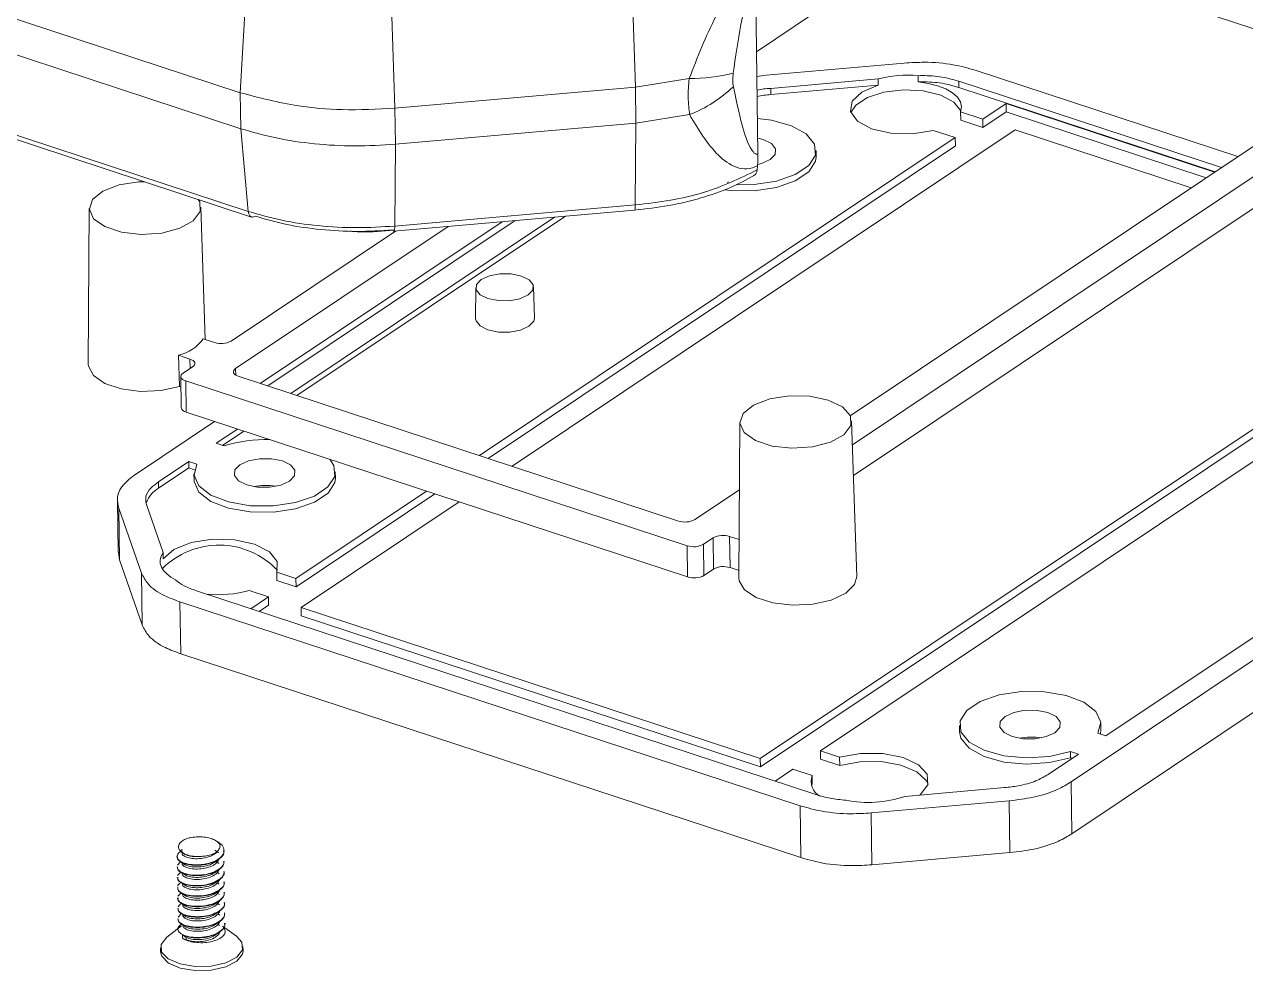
# Model space of a CAD drawing. Header units: inches. Extents: x 1127 to 4647, y 569 to 968.
# Drawn here: x 1225 to 1276.9, y 614.3 to 654.5 of the extents above; entities that cross this region are included whole.
import ezdxf

# ---------------------------------------------------------------- set-up
doc = ezdxf.new("R2010")
doc.units = ezdxf.units.IN

msp = doc.modelspace()

# ---------------------------------------------------------------- linework, layer by layer
at = {"color": 7, "linetype": 'Continuous', "lineweight": 15}
for p, q in [((1234.181, 651.616), (1158.658, 676.45)), ((1234.201, 650.087), (1158.679, 674.921)), ((1234.517, 646.575), (1158.994, 671.409)), ((1159.112, 671.181), (1234.66, 646.338)), ((1256.152, 648.997), (1256.051, 656.555)), ((1282.185, 652.691), (1270.484, 656.539)), ((1250.828, 655.759), (1250.951, 651.857)), ((1234.398, 655.483), (1234.181, 651.616)), ((1240.741, 650.958), (1240.618, 654.86)), ((1258.51, 654.973), (1256.093, 653.357)), ((1260.072, 637.902), (1283.213, 653.378)), ((1256.505, 652.357), (1262.363, 652.873)), ((1250.951, 651.857), (1253.231, 652.213)), ((1256.107, 652.299), (1256.505, 652.357)), ((1261.255, 652.201), (1256.699, 651.8)), ((1260.16, 636.665), (1283.405, 652.21)), ((1261.255, 652.201), (1261.258, 651.936)), ((1262.95, 652.339), (1262.953, 652.074)), ((1275.823, 648.436), (1264.674, 652.102)), ((1264.674, 652.102), (1264.678, 651.838)), ((1265.374, 652.57), (1276.523, 648.904)), ((1234.201, 650.087), (1234.181, 651.616)), ((1250.951, 651.857), (1240.741, 650.958)), ((1250.971, 650.328), (1250.951, 651.857)), ((1256.703, 651.535), (1256.699, 651.8)), ((1261.258, 651.936), (1256.703, 651.535)), ((1275.559, 648.26), (1264.678, 651.838)), ((1266.687, 651.151), (1265.696, 650.488)), ((1275.533, 648.242), (1266.687, 651.151)), ((1266.692, 650.798), (1266.687, 651.151)), ((1240.762, 649.429), (1240.741, 650.958)), ((1253.251, 650.684), (1250.971, 650.328)), ((1260.204, 635.36), (1283.422, 650.888)), ((1264.756, 650.797), (1265.696, 650.488)), ((1264.756, 650.797), (1264.761, 650.445)), ((1266.692, 650.798), (1265.701, 650.135)), ((1275.181, 648.007), (1266.692, 650.798)), ((1234.517, 646.575), (1234.201, 650.087)), ((1250.971, 650.328), (1240.762, 649.429)), ((1267.077, 650.034), (1245.72, 635.751)), ((1250.947, 646.851), (1250.971, 650.328)), ((1263.59, 650.017), (1264.53, 649.708)), ((1265.701, 650.135), (1264.761, 650.445)), ((1265.696, 650.488), (1265.701, 650.135)), ((1274.542, 647.579), (1267.077, 650.034)), ((1264.53, 649.708), (1244.339, 636.205)), ((1256.377, 649.628), (1256.142, 649.688)), ((1264.535, 649.356), (1264.53, 649.708)), ((1240.737, 645.952), (1240.762, 649.429)), ((1264.535, 649.356), (1244.695, 636.087)), ((1258.622, 648.896), (1258.618, 649.161)), ((1256.118, 648.336), (1256.134, 648.509)), ((1254.907, 647.83), (1254.855, 647.801)), ((1227.771, 646.698), (1227.729, 640.088)), ((1232.695, 641.139), (1232.509, 646.762)), ((1247.978, 646.373), (1236.586, 638.754)), ((1240.7, 645.733), (1250.91, 646.631)), ((1250.947, 646.851), (1240.737, 645.952)), ((1243.002, 645.935), (1233.98, 639.902)), ((1245.298, 646.137), (1235.026, 639.267)), ((1235.343, 639.163), (1245.844, 646.185)), ((1247.519, 646.333), (1236.318, 638.842)), ((1240.769, 645.739), (1233.788, 641.07)), ((1240.666, 645.782), (1240.519, 645.769)), ((1244.177, 643.343), (1244.169, 642.021)), ((1246.668, 642.054), (1246.624, 643.376)), ((1256.253, 623.346), (1286.573, 643.623)), ((1286.578, 643.27), (1256.258, 622.993)), ((1258.801, 623.671), (1286.788, 642.389)), ((1233.091, 641.009), (1232.607, 641.168)), ((1231.558, 640.466), (1232.041, 640.307)), ((1231.558, 640.466), (1231.598, 639.136)), ((1232.156, 639.978), (1231.748, 639.705)), ((1231.598, 639.136), (1231.66, 639.116)), ((1231.654, 639.565), (1231.671, 638.243)), ((1231.862, 639.377), (1253.145, 632.378)), ((1231.862, 639.377), (1231.88, 638.055)), ((1234.095, 639.573), (1252.779, 633.429)), ((1293.593, 638.499), (1269.445, 622.35)), ((1229.731, 635.409), (1233.091, 637.656)), ((1231.88, 638.055), (1253.163, 631.056)), ((1255.389, 637.617), (1255.347, 631.006)), ((1260.346, 631.073), (1260.127, 637.68)), ((1234.066, 637.336), (1233.159, 636.729)), ((1234.334, 637.248), (1233.426, 636.641)), ((1270.923, 624.311), (1290.165, 637.179)), ((1233.159, 636.729), (1233.497, 636.618)), ((1293.622, 636.296), (1269.474, 620.147)), ((1231.992, 635.949), (1230.705, 635.088)), ((1231.996, 635.685), (1230.709, 634.824)), ((1232.33, 635.838), (1231.992, 635.949)), ((1231.992, 635.949), (1231.996, 635.685)), ((1232.232, 635.607), (1231.996, 635.685)), ((1238.214, 635.248), (1238.211, 635.512)), ((1230.705, 635.088), (1230.709, 634.824)), ((1232.211, 635.432), (1232.215, 635.168)), ((1242.087, 634.698), (1236.542, 630.99)), ((1242.443, 634.581), (1236.547, 630.638)), ((1253.476, 633.491), (1255.371, 634.758)), ((1228.965, 634.307), (1228.994, 632.104)), ((1229.987, 631.22), (1229.024, 633.979)), ((1229.054, 631.776), (1229.024, 633.979)), ((1230.208, 634.083), (1230.903, 632.093)), ((1243.468, 634.244), (1236.757, 629.756)), ((1253.145, 632.378), (1253.163, 631.056)), ((1253.843, 632.44), (1254.251, 632.713)), ((1253.843, 632.44), (1253.861, 631.118)), ((1254.251, 632.713), (1254.269, 631.391)), ((1254.949, 632.774), (1255.357, 632.64)), ((1254.949, 632.774), (1254.967, 631.452)), ((1229.054, 631.776), (1229.007, 632.105)), ((1230.903, 632.093), (1230.906, 631.828)), ((1230.016, 629.017), (1229.054, 631.776)), ((1253.861, 631.118), (1254.269, 631.391)), ((1254.967, 631.452), (1255.349, 631.326)), ((1230.016, 629.017), (1229.987, 631.22)), ((1235.724, 631.26), (1235.728, 630.907)), ((1236.542, 630.99), (1235.724, 631.26)), ((1236.547, 630.638), (1235.728, 630.907)), ((1236.542, 630.99), (1236.547, 630.638)), ((1232.319, 630.464), (1258.649, 621.806)), ((1234.558, 630.48), (1235.376, 630.211)), ((1257.95, 621.338), (1231.619, 629.996)), ((1231.649, 627.793), (1231.619, 629.996)), ((1235.376, 630.211), (1234.623, 629.706)), ((1235.381, 629.858), (1234.979, 629.589)), ((1235.381, 629.858), (1235.376, 630.211)), ((1236.757, 629.756), (1256.253, 623.346)), ((1236.762, 629.404), (1236.757, 629.756)), ((1256.258, 622.993), (1236.762, 629.404)), ((1257.979, 619.135), (1231.649, 627.793)), ((1264.705, 624.747), (1264.708, 624.483)), ((1270.708, 624.563), (1270.704, 624.828)), ((1270.585, 624.422), (1270.923, 624.311)), ((1270.687, 624.388), (1270.708, 624.563)), ((1259.619, 623.402), (1258.801, 623.671)), ((1258.805, 623.319), (1258.801, 623.671)), ((1269.757, 623.531), (1269.419, 623.642)), ((1269.423, 623.378), (1269.419, 623.642)), ((1256.253, 623.346), (1256.258, 622.993)), ((1259.624, 623.05), (1258.805, 623.319)), ((1259.624, 623.05), (1259.619, 623.402)), ((1268.47, 622.67), (1269.757, 623.531)), ((1269.493, 623.354), (1269.423, 623.378)), ((1256.881, 622.387), (1257.634, 622.891)), ((1258.453, 622.622), (1257.634, 622.891)), ((1258.453, 622.622), (1258.458, 622.27)), ((1258.458, 622.27), (1258.428, 622.191)), ((1262.397, 621.736), (1266.624, 622.108)), ((1269.474, 620.147), (1269.445, 622.35)), ((1266.818, 621.551), (1260.96, 621.035)), ((1266.848, 619.348), (1266.818, 621.551)), ((1257.979, 619.135), (1257.95, 621.338)), ((1260.99, 618.832), (1260.96, 621.035)), ((1231.665, 619.417), (1231.622, 619.386)), ((1233.49, 619.415), (1233.49, 619.433)), ((1231.493, 619.186), (1231.493, 619.168)), ((1231.513, 618.814), (1231.634, 618.944)), ((1231.648, 618.959), (1231.628, 618.945)), ((1231.733, 619.338), (1231.8, 619.293)), ((1233.275, 618.892), (1233.174, 618.96)), ((1233.496, 618.974), (1233.496, 618.992)), ((1266.848, 619.348), (1260.99, 618.832)), ((1231.499, 618.745), (1231.499, 618.727)), ((1231.519, 618.373), (1231.641, 618.505)), ((1233.28, 618.452), (1233.194, 618.511)), ((1233.502, 618.534), (1233.502, 618.551)), ((1231.505, 618.304), (1231.505, 618.287)), ((1231.511, 617.864), (1231.511, 617.846)), ((1233.285, 618.013), (1233.202, 618.069)), ((1233.508, 618.093), (1233.508, 618.111)), ((1231.517, 617.423), (1231.517, 617.405)), ((1231.531, 617.492), (1231.653, 617.624)), ((1233.296, 617.569), (1233.202, 617.632)), ((1233.514, 617.652), (1233.513, 617.67)), ((1231.522, 616.982), (1231.523, 616.965)), ((1231.536, 617.051), (1231.657, 617.181)), ((1231.671, 617.197), (1231.65, 617.182)), ((1233.293, 617.134), (1233.2, 617.197)), ((1233.52, 617.212), (1233.519, 617.229)), ((1231.528, 616.542), (1231.529, 616.524)), ((1231.542, 616.611), (1231.666, 616.743)), ((1233.303, 616.254), (1233.221, 616.309)), ((1233.307, 616.688), (1233.222, 616.745)), ((1233.525, 616.771), (1233.525, 616.789)), ((1233.531, 616.331), (1233.531, 616.348)), ((1231.688, 616.237), (1231.062, 615.758)), ((1231.886, 615.746), (1231.722, 615.856)), ((1231.722, 615.856), (1231.724, 615.711)), ((1234.016, 615.797), (1233.427, 616.223)), ((1230.795, 615.311), (1230.797, 615.134)), ((1231.888, 615.657), (1231.886, 615.746)), ((1234.297, 615.181), (1234.294, 615.357))]:
    msp.add_line(p, q, dxfattribs=at)
at = {"color": 8, "linetype": 'Continuous', "lineweight": 15}
for p, q in [((1232.041, 640.307), (1232.046, 639.905)), ((1233.98, 639.902), (1233.984, 639.624))]:
    msp.add_line(p, q, dxfattribs=at)
at = {"color": 7, "linetype": 'Continuous', "lineweight": 15, "flags": 128}
for points in [[(1262.953, 652.074), (1263.383, 652.012), (1263.778, 651.912), (1264.124, 651.777), (1264.408, 651.613), (1264.619, 651.426), (1264.75, 651.223), (1264.797, 651.011), (1264.756, 650.797)], [(1263.59, 650.017), (1262.715, 649.873), (1261.798, 649.897), (1260.977, 650.084), (1260.377, 650.407), (1260.087, 650.817), (1260.153, 651.251), (1260.564, 651.644), (1261.258, 651.936)], [(1264.769, 650.834), (1264.765, 650.845), (1264.47, 651.218), (1263.914, 651.514), (1263.168, 651.697), (1262.327, 651.741), (1261.501, 651.643), (1260.796, 651.413), (1260.301, 651.083), (1260.101, 650.772)], [(1256.131, 650.523), (1256.733, 650.448), (1257.574, 650.216), (1258.205, 649.865), (1258.558, 649.435), (1258.594, 648.97), (1258.31, 648.522), (1257.736, 648.138), (1256.934, 647.86), (1255.99, 647.718), (1255.261, 647.709)], [(1256.15, 648.565), (1256.304, 648.606), (1256.675, 648.773), (1256.884, 648.994), (1256.901, 649.233), (1256.723, 649.456), (1256.377, 649.628)], [(1254.735, 647.493), (1255.01, 647.462), (1255.994, 647.453), (1256.937, 647.596), (1257.739, 647.874), (1258.313, 648.258), (1258.597, 648.706), (1258.622, 648.896)], [(1230.098, 647.838), (1229.864, 647.829), (1229.033, 647.698), (1228.351, 647.435), (1227.911, 647.075), (1227.772, 646.668), (1227.953, 646.267), (1228.429, 645.928), (1229.136, 645.695), (1229.979, 645.601), (1230.843, 645.658), (1231.613, 645.858), (1232.184, 646.175), (1232.479, 646.565), (1232.457, 646.976), (1232.397, 647.082)], [(1244.407, 643.681), (1244.755, 643.839), (1245.202, 643.923), (1245.68, 643.92), (1246.114, 643.831), (1246.44, 643.67), (1246.608, 643.46), (1246.592, 643.235), (1246.395, 643.027), (1246.046, 642.869), (1245.599, 642.785), (1245.122, 642.788), (1244.687, 642.877), (1244.361, 643.038), (1244.193, 643.248), (1244.209, 643.473), (1244.407, 643.681)], [(1244.169, 642.021), (1244.185, 641.924), (1244.356, 641.71), (1244.69, 641.545), (1245.134, 641.454), (1245.621, 641.451), (1246.078, 641.537), (1246.434, 641.698), (1246.635, 641.91), (1246.668, 642.054)], [(1232.041, 640.307), (1232.115, 640.277), (1232.174, 640.241), (1232.218, 640.2), (1232.243, 640.155), (1232.249, 640.109), (1232.236, 640.063), (1232.205, 640.019), (1232.156, 639.978)], [(1227.729, 640.088), (1227.735, 640.001), (1227.943, 639.608), (1228.424, 639.274), (1229.119, 639.04), (1229.946, 638.933), (1230.806, 638.967), (1231.598, 639.136)], [(1231.748, 639.705), (1231.698, 639.665), (1231.667, 639.62), (1231.654, 639.574), (1231.66, 639.528), (1231.686, 639.484), (1231.729, 639.443), (1231.789, 639.406), (1231.862, 639.377)], [(1233.98, 639.902), (1233.931, 639.861), (1233.9, 639.817), (1233.887, 639.771), (1233.893, 639.725), (1233.918, 639.68), (1233.962, 639.639), (1234.021, 639.603), (1234.095, 639.573)], [(1259.139, 638.562), (1258.351, 638.728), (1257.482, 638.747), (1256.651, 638.616), (1255.969, 638.353), (1255.529, 637.994), (1255.39, 637.586), (1255.571, 637.186), (1256.047, 636.846), (1256.754, 636.614), (1257.597, 636.519), (1258.461, 636.576), (1259.231, 636.776), (1259.802, 637.093), (1260.097, 637.483), (1260.075, 637.894), (1259.741, 638.271), (1259.139, 638.562)], [(1237.977, 636.05), (1238.15, 635.787), (1238.186, 635.322), (1237.902, 634.874), (1237.328, 634.49), (1236.526, 634.212), (1235.583, 634.069), (1234.599, 634.078), (1233.682, 634.237), (1232.929, 634.529), (1232.422, 634.922), (1232.215, 635.375), (1232.33, 635.838), (1232.33, 635.838)], [(1235.969, 635.979), (1235.507, 636.074), (1235, 636.076), (1234.526, 635.987), (1234.155, 635.82), (1233.945, 635.599), (1233.928, 635.359), (1234.107, 635.137), (1234.453, 634.965), (1234.915, 634.871), (1235.422, 634.868), (1235.897, 634.958), (1236.267, 635.125), (1236.477, 635.345), (1236.494, 635.585), (1236.316, 635.808), (1235.969, 635.979)], [(1232.215, 635.168), (1232.218, 635.11), (1232.425, 634.658), (1232.932, 634.264), (1233.685, 633.973), (1234.603, 633.814), (1235.586, 633.805), (1236.53, 633.947), (1237.332, 634.226), (1237.906, 634.609), (1238.19, 635.058), (1238.214, 635.248)], [(1230.906, 631.828), (1231.365, 632.222), (1232.096, 632.51), (1232.996, 632.653), (1233.935, 632.629), (1234.781, 632.442), (1235.414, 632.119), (1235.744, 631.705), (1235.724, 631.26)], [(1230.903, 632.093), (1230.819, 631.94), (1230.78, 631.784), (1230.784, 631.627), (1230.832, 631.472), (1230.923, 631.322), (1231.056, 631.18), (1231.228, 631.047), (1231.436, 630.927)], [(1255.347, 631.006), (1255.357, 630.894), (1255.584, 630.503), (1256.079, 630.175), (1256.785, 629.948), (1257.617, 629.85), (1258.477, 629.892), (1259.261, 630.069), (1259.877, 630.361), (1260.252, 630.732), (1260.346, 631.073)], [(1269.419, 623.642), (1268.53, 623.433), (1267.552, 623.37), (1266.591, 623.46), (1265.749, 623.692), (1265.118, 624.043), (1264.766, 624.473), (1264.729, 624.938), (1265.014, 625.386), (1265.588, 625.77), (1266.39, 626.048), (1267.333, 626.19), (1268.317, 626.182), (1269.234, 626.023), (1269.987, 625.731), (1270.494, 625.338), (1270.701, 624.885), (1270.585, 624.422)], [(1268.463, 625.294), (1268.001, 625.389), (1267.494, 625.392), (1267.019, 625.302), (1266.649, 625.135), (1266.439, 624.914), (1266.422, 624.675), (1266.6, 624.452), (1266.947, 624.281), (1267.408, 624.186), (1267.915, 624.184), (1268.39, 624.273), (1268.761, 624.44), (1268.97, 624.661), (1268.987, 624.9), (1268.809, 625.123), (1268.463, 625.294)], [(1264.708, 624.483), (1264.769, 624.209), (1265.122, 623.778), (1265.753, 623.428), (1266.594, 623.195), (1267.556, 623.106), (1268.534, 623.169), (1269.423, 623.378)], [(1259.619, 623.402), (1260.505, 623.563), (1261.447, 623.558), (1262.31, 623.389), (1262.973, 623.08), (1263.341, 622.674), (1263.362, 622.229), (1263.033, 621.808), (1263.01, 621.79)], [(1263.372, 622.257), (1263.299, 622.407), (1262.89, 622.785), (1262.22, 623.065), (1261.377, 623.212), (1260.473, 623.207), (1259.624, 623.05)], [(1234.016, 615.797), (1234.248, 615.541), (1234.272, 615.218), (1234.032, 614.914), (1233.566, 614.673), (1232.944, 614.533), (1232.262, 614.515), (1231.623, 614.622), (1231.124, 614.837)], [(1231.124, 614.837), (1230.841, 615.127), (1230.818, 615.45), (1231.057, 615.754), (1231.062, 615.758)], [(1231.126, 614.66), (1230.843, 614.951), (1230.797, 615.134)], [(1234.297, 615.181), (1234.274, 615.042), (1234.034, 614.738), (1233.568, 614.497), (1232.947, 614.357), (1232.264, 614.339), (1231.625, 614.445), (1231.126, 614.66)]]:
    msp.add_lwpolyline(points, dxfattribs=at)
at = {"color": 7, "linetype": 'Continuous', "lineweight": 15}
for centre, radius, start, end in [((1253.242, 659.871), 7.658, 269.9169, 284.0483), ((1262.48, 647.628), 4.734, 84.3059, 104.9958), ((1251.016, 656.238), 5.987, 291.9281, 313.1329), ((1231.161, 642.195), 1.774, 282.9298, 324.6185), ((1233.367, 641.857), 0.892, 251.9274, 298.1336), ((1231.919, 638.308), 0.256, 194.7035, 261.1061), ((1235.264, 631.037), 5.854, 88.4038, 107.568), ((1235.254, 632.283), 2.658, 80.5969, 100.9343), ((1253.055, 634.278), 0.893, 251.9281, 298.133), ((1233.278, 629.003), 3.403, 43.3274, 135.1036), ((1253.422, 633.227), 0.892, 251.9273, 298.1338), ((1254.672, 631.925), 0.892, 71.9274, 118.1335), ((1254.69, 630.604), 0.892, 71.9274, 118.1335), ((1253.44, 631.905), 0.892, 251.9273, 298.1338), ((1233.225, 635.302), 5.003, 264.5716, 285.446), ((1267.747, 621.599), 2.658, 80.597, 100.9342), ((1259.133, 622.379), 0.722, 160.3399, 241.248), ((1260.835, 626.374), 4.894, 258.7369, 288.6201), ((1232.351, 618.675), 1.343, 104.8859, 113.7031)]:
    msp.add_arc(centre, radius, start, end, dxfattribs=at)
for points, knots in [([(1253.231, 652.213), (1253.582, 653.114), (1254.111, 654.472), (1254.99, 655.963), (1255.572, 656.698), (1255.874, 656.942), (1256.019, 657.059)], [0, 0, 0, 0, 0.499466, 0.751869, 0.881208, 1, 1, 1, 1]), ([(1255.101, 652.442), (1255.198, 653.131), (1255.343, 654.157), (1255.607, 655.386), (1255.767, 656.002), (1255.907, 656.356), (1256.003, 656.489), (1256.051, 656.555)], [0, 0, 0, 0, 0.499171, 0.743529, 0.878682, 0.939561, 1, 1, 1, 1]), ([(1262.363, 652.873), (1262.648, 652.891), (1263.348, 652.934), (1264.417, 652.843), (1265.073, 652.656), (1265.374, 652.57)], [0, 0, 0, 0, 0.271162, 0.665609, 1, 1, 1, 1]), ([(1253.251, 650.684), (1253.223, 650.92), (1253.166, 651.393), (1253.209, 651.939), (1253.231, 652.213)], [0, 0, 0, 0, 0.498643, 1, 1, 1, 1]), ([(1255.109, 651.868), (1255.096, 651.957), (1255.07, 652.133), (1255.091, 652.339), (1255.101, 652.442)], [0, 0, 0, 0, 0.500034, 1, 1, 1, 1]), ([(1264.674, 652.102), (1264.506, 652.152), (1264.1, 652.272), (1263.492, 652.346), (1263.079, 652.34), (1262.95, 652.339)], [0, 0, 0, 0, 0.326095, 0.78857, 1, 1, 1, 1]), ([(1264.678, 651.838), (1264.51, 651.888), (1264.103, 652.008), (1263.496, 652.082), (1263.083, 652.076), (1262.953, 652.074)], [0, 0, 0, 0, 0.326095, 0.78857, 1, 1, 1, 1]), ([(1234.181, 651.616), (1234.979, 651.403), (1236.326, 651.044), (1238.616, 650.849), (1239.994, 650.92), (1240.741, 650.958)], [0, 0, 0, 0, 0.400303, 0.674742, 1, 1, 1, 1]), ([(1256.152, 648.997), (1256.128, 648.999), (1256.026, 649.006), (1255.739, 649.357), (1255.431, 650.348), (1255.226, 651.315), (1255.109, 651.868)], [0, 0, 0, 0, 0.029216, 0.125555, 0.499764, 1, 1, 1, 1]), ([(1256.699, 651.8), (1256.496, 651.785), (1256.291, 651.771), (1256.117, 651.722), (1256.115, 651.721)], [0, 0, 0, 0, 0.992233, 1, 1, 1, 1]), ([(1256.703, 651.535), (1256.5, 651.521), (1256.295, 651.507), (1256.12, 651.457), (1256.119, 651.457)], [0, 0, 0, 0, 0.992233, 1, 1, 1, 1]), ([(1256.134, 648.509), (1255.988, 648.454), (1255.683, 648.338), (1255.088, 648.459), (1254.181, 649.122), (1253.622, 650.061), (1253.251, 650.684)], [0, 0, 0, 0, 0.1189097, 0.2483089, 0.5017742, 1, 1, 1, 1]), ([(1240.762, 649.429), (1240.186, 649.394), (1239.038, 649.324), (1237.318, 649.426), (1235.664, 649.662), (1234.689, 649.945), (1234.201, 650.087)], [0, 0, 0, 0, 0.2506153, 0.5000283, 0.7494293, 1, 1, 1, 1]), ([(1256.134, 648.509), (1256.137, 648.549), (1256.144, 648.629), (1256.152, 648.791), (1256.152, 648.915), (1256.152, 648.997)], [0, 0, 0, 0, 0.249534, 0.49907, 1, 1, 1, 1]), ([(1250.909, 646.631), (1251.401, 646.687), (1252.384, 646.799), (1253.75, 647.131), (1254.999, 647.559), (1255.673, 647.928), (1256.01, 648.112)], [0, 0, 0, 0, 0.250311, 0.500022, 0.749773, 1, 1, 1, 1]), ([(1256.118, 648.336), (1255.399, 647.985), (1254.318, 647.456), (1252.449, 647.024), (1251.448, 646.908), (1250.947, 646.851)], [0, 0, 0, 0, 0.497414, 0.747974, 1, 1, 1, 1]), ([(1255.979, 648.096), (1256.009, 648.118), (1256.071, 648.164), (1256.108, 648.259), (1256.116, 648.321), (1256.118, 648.336)], [0, 0, 0, 0, 0.409743, 0.853084, 1, 1, 1, 1]), ([(1240.737, 645.952), (1240.193, 645.919), (1239.108, 645.855), (1237.48, 645.949), (1235.908, 646.172), (1234.982, 646.44), (1234.517, 646.575)], [0, 0, 0, 0, 0.2497145, 0.4987051, 0.7482377, 1, 1, 1, 1]), ([(1234.813, 646.376), (1234.776, 646.356), (1234.718, 646.324), (1234.671, 646.342), (1234.653, 646.349)], [0, 0, 0, 0, 0.624157, 1, 1, 1, 1]), ([(1240.662, 645.79), (1240.148, 645.758), (1239.124, 645.696), (1237.591, 645.786), (1236.117, 645.997), (1235.248, 646.249), (1234.813, 646.376)], [0, 0, 0, 0, 0.250927, 0.500026, 0.749113, 1, 1, 1, 1]), ([(1240.519, 645.769), (1240.056, 645.727), (1239.483, 645.675), (1238.926, 645.731), (1238.819, 645.742)], [0, 0, 0, 0, 0.807998, 1, 1, 1, 1]), ([(1240.662, 645.79), (1240.672, 645.764), (1240.686, 645.729), (1240.696, 645.738), (1240.699, 645.74)], [0, 0, 0, 0, 0.735432, 1, 1, 1, 1]), ([(1229.024, 633.979), (1228.993, 634.113), (1228.916, 634.443), (1229.133, 634.95), (1229.543, 635.265), (1229.731, 635.409)], [0, 0, 0, 0, 0.2711625, 0.6656086, 1, 1, 1, 1]), ([(1230.705, 635.088), (1230.597, 635.008), (1230.334, 634.813), (1230.126, 634.462), (1230.182, 634.206), (1230.208, 634.083)], [0, 0, 0, 0, 0.268676, 0.649719, 1, 1, 1, 1]), ([(1230.709, 634.824), (1230.597, 634.744), (1230.338, 634.558), (1230.248, 634.34), (1230.197, 634.216)], [0, 0, 0, 0, 0.432543, 1, 1, 1, 1]), ([(1231.619, 629.996), (1231.395, 630.078), (1230.845, 630.281), (1230.241, 630.704), (1230.067, 631.058), (1229.987, 631.22)], [0, 0, 0, 0, 0.2711446, 0.6662971, 1, 1, 1, 1]), ([(1231.436, 630.927), (1231.548, 630.839), (1231.78, 630.658), (1232.136, 630.53), (1232.319, 630.464)], [0, 0, 0, 0, 0.48403, 1, 1, 1, 1]), ([(1231.649, 627.793), (1231.425, 627.875), (1230.875, 628.078), (1230.27, 628.501), (1230.096, 628.855), (1230.016, 629.017)], [0, 0, 0, 0, 0.2711446, 0.6662971, 1, 1, 1, 1]), ([(1266.624, 622.108), (1266.82, 622.13), (1267.292, 622.183), (1267.959, 622.368), (1268.304, 622.572), (1268.47, 622.67)], [0, 0, 0, 0, 0.268697, 0.648771, 1, 1, 1, 1]), ([(1269.445, 622.35), (1269.266, 622.242), (1268.825, 621.977), (1267.917, 621.682), (1267.163, 621.592), (1266.818, 621.551)], [0, 0, 0, 0, 0.271145, 0.666297, 1, 1, 1, 1]), ([(1258.649, 621.806), (1258.833, 621.751), (1259.21, 621.637), (1259.652, 621.596), (1259.879, 621.574)], [0, 0, 0, 0, 0.486131, 1, 1, 1, 1]), ([(1260.96, 621.035), (1260.675, 621.017), (1259.975, 620.974), (1258.906, 621.065), (1258.25, 621.252), (1257.95, 621.338)], [0, 0, 0, 0, 0.271163, 0.66561, 1, 1, 1, 1]), ([(1233.249, 619.456), (1233.278, 619.498), (1233.336, 619.583), (1233.305, 619.718), (1233.186, 619.839), (1232.984, 619.939), (1232.715, 620.006), (1232.405, 620.026), (1232.164, 620.005), (1232.037, 619.979), (1232.006, 619.973)], [0, 0, 0, 0, 0.129914, 0.259784, 0.389666, 0.521883, 0.665579, 0.809199, 0.952794, 1, 1, 1, 1]), ([(1269.474, 620.147), (1269.295, 620.039), (1268.854, 619.774), (1267.946, 619.479), (1267.193, 619.389), (1266.848, 619.348)], [0, 0, 0, 0, 0.271145, 0.666297, 1, 1, 1, 1]), ([(1233.258, 619.77), (1233.273, 619.762), (1233.384, 619.706), (1233.482, 619.554), (1233.504, 619.339), (1233.362, 619.135), (1233.09, 618.965), (1232.726, 618.854), (1232.325, 618.819), (1231.952, 618.851), (1231.659, 618.951), (1231.496, 619.094), (1231.474, 619.25), (1231.579, 619.342), (1231.628, 619.385)], [0, 0, 0, 0, 0.0138, 0.103683, 0.195944, 0.284529, 0.375983, 0.467438, 0.556022, 0.648283, 0.738166, 0.828049, 0.92031, 1, 1, 1, 1]), ([(1231.811, 619.905), (1231.75, 619.866), (1231.619, 619.784), (1231.537, 619.632), (1231.567, 619.479), (1231.702, 619.344), (1231.918, 619.243), (1232.191, 619.184), (1232.383, 619.185), (1232.478, 619.186)], [0, 0, 0, 0, 0.140899, 0.298664, 0.446469, 0.590234, 0.73419, 0.868632, 1, 1, 1, 1]), ([(1232.478, 619.186), (1232.44, 619.183), (1232.295, 619.173), (1232.056, 619.191), (1231.824, 619.265), (1231.684, 619.375), (1231.695, 619.455), (1231.701, 619.496)], [0, 0, 0, 0, 0.084556, 0.316427, 0.542276, 0.768126, 1, 1, 1, 1]), ([(1233.249, 619.456), (1233.217, 619.413), (1233.15, 619.324), (1232.949, 619.204), (1232.677, 619.116), (1232.356, 619.082), (1232.057, 619.102), (1231.828, 619.177), (1231.701, 619.269), (1231.705, 619.33), (1231.707, 619.352)], [0, 0, 0, 0, 0.110931, 0.226529, 0.367588, 0.504189, 0.646502, 0.785119, 0.923737, 1, 1, 1, 1]), ([(1232.478, 619.186), (1232.546, 619.189), (1232.703, 619.195), (1232.932, 619.246), (1233.139, 619.336), (1233.213, 619.416), (1233.249, 619.456)], [0, 0, 0, 0, 0.199085, 0.46435, 0.729616, 1, 1, 1, 1]), ([(1233.262, 619.338), (1233.234, 619.357), (1233.179, 619.394), (1233.125, 619.431), (1233.098, 619.449)], [0, 0, 0, 0, 0.50007, 1, 1, 1, 1]), ([(1233.266, 619.772), (1233.237, 619.791), (1233.204, 619.814), (1233.172, 619.835), (1233.168, 619.839)], [0, 0, 0, 0, 0.859001, 1, 1, 1, 1]), ([(1233.471, 619.414), (1233.476, 619.383), (1233.492, 619.282), (1233.357, 619.117), (1233.092, 618.947), (1232.725, 618.837), (1232.326, 618.801), (1231.951, 618.833), (1231.664, 618.933), (1231.504, 619.056), (1231.511, 619.138), (1231.513, 619.168)], [0, 0, 0, 0, 0.055019, 0.177312, 0.303566, 0.429821, 0.552113, 0.679481, 0.803566, 0.927651, 1, 1, 1, 1]), ([(1233.476, 618.991), (1233.481, 618.96), (1233.497, 618.859), (1233.362, 618.694), (1233.097, 618.524), (1232.731, 618.414), (1232.332, 618.378), (1231.956, 618.41), (1231.67, 618.51), (1231.51, 618.633), (1231.516, 618.715), (1231.518, 618.745)], [0, 0, 0, 0, 0.055019, 0.177312, 0.303566, 0.429821, 0.552113, 0.679481, 0.803566, 0.927651, 1, 1, 1, 1]), ([(1233.476, 618.974), (1233.481, 618.942), (1233.498, 618.841), (1233.363, 618.677), (1233.098, 618.507), (1232.731, 618.396), (1232.332, 618.361), (1231.957, 618.393), (1231.67, 618.493), (1231.51, 618.615), (1231.516, 618.697), (1231.519, 618.728)], [0, 0, 0, 0, 0.055019, 0.177312, 0.303566, 0.429821, 0.552113, 0.679481, 0.803566, 0.927651, 1, 1, 1, 1]), ([(1231.645, 618.961), (1231.673, 618.942), (1231.727, 618.906), (1231.782, 618.868), (1231.81, 618.85)], [0, 0, 0, 0, 0.500071, 1, 1, 1, 1]), ([(1233.283, 619.079), (1233.254, 619.023), (1233.197, 618.91), (1232.972, 618.769), (1232.683, 618.675), (1232.362, 618.642), (1232.062, 618.661), (1231.834, 618.736), (1231.707, 618.828), (1231.711, 618.89), (1231.713, 618.912)], [0, 0, 0, 0, 0.129957, 0.264158, 0.398358, 0.528316, 0.663708, 0.795584, 0.927461, 1, 1, 1, 1]), ([(1233.102, 618.958), (1233.058, 618.925), (1232.947, 618.844), (1232.679, 618.764), (1232.361, 618.729), (1232.065, 618.75), (1231.846, 618.814), (1231.784, 618.876), (1231.759, 618.9)], [0, 0, 0, 0, 0.1253158, 0.3147444, 0.498185, 0.6892962, 0.8754454, 1, 1, 1, 1]), ([(1233.105, 618.948), (1233.132, 618.968), (1233.186, 619.006), (1233.241, 619.046), (1233.269, 619.066)], [0, 0, 0, 0, 0.4998642, 1, 1, 1, 1]), ([(1260.99, 618.832), (1260.705, 618.814), (1260.004, 618.771), (1258.936, 618.862), (1258.28, 619.049), (1257.979, 619.135)], [0, 0, 0, 0, 0.271163, 0.66561, 1, 1, 1, 1]), ([(1233.482, 618.551), (1233.487, 618.519), (1233.503, 618.418), (1233.368, 618.254), (1233.103, 618.084), (1232.737, 617.973), (1232.338, 617.938), (1231.962, 617.97), (1231.676, 618.07), (1231.516, 618.192), (1231.522, 618.274), (1231.524, 618.305)], [0, 0, 0, 0, 0.0550192, 0.1773118, 0.303566, 0.4298209, 0.5521134, 0.6794811, 0.8035659, 0.927651, 1, 1, 1, 1]), ([(1233.482, 618.533), (1233.487, 618.502), (1233.504, 618.401), (1233.369, 618.236), (1233.104, 618.066), (1232.737, 617.955), (1232.338, 617.92), (1231.963, 617.952), (1231.676, 618.052), (1231.516, 618.174), (1231.522, 618.257), (1231.525, 618.287)], [0, 0, 0, 0, 0.055019, 0.177312, 0.303566, 0.429821, 0.552113, 0.679481, 0.803566, 0.927651, 1, 1, 1, 1]), ([(1231.638, 618.528), (1231.666, 618.51), (1231.721, 618.473), (1231.777, 618.435), (1231.805, 618.416)], [0, 0, 0, 0, 0.500114, 1, 1, 1, 1]), ([(1233.289, 618.638), (1233.26, 618.583), (1233.203, 618.47), (1232.978, 618.329), (1232.689, 618.234), (1232.368, 618.201), (1232.068, 618.221), (1231.839, 618.295), (1231.712, 618.388), (1231.717, 618.449), (1231.719, 618.471)], [0, 0, 0, 0, 0.129957, 0.264159, 0.39836, 0.528318, 0.663711, 0.795588, 0.927465, 1, 1, 1, 1]), ([(1233.112, 618.52), (1233.067, 618.486), (1232.954, 618.404), (1232.686, 618.323), (1232.366, 618.289), (1232.074, 618.31), (1231.88, 618.361), (1231.831, 618.405), (1231.822, 618.413)], [0, 0, 0, 0, 0.139895, 0.345367, 0.544344, 0.751642, 0.953558, 1, 1, 1, 1]), ([(1233.115, 618.51), (1233.142, 618.53), (1233.196, 618.568), (1233.251, 618.608), (1233.279, 618.628)], [0, 0, 0, 0, 0.499894, 1, 1, 1, 1]), ([(1231.525, 617.926), (1231.525, 617.928), (1231.52, 617.976), (1231.584, 618.02), (1231.645, 618.062)], [0, 0, 0, 0, 0.045695, 1, 1, 1, 1]), ([(1233.488, 618.11), (1233.493, 618.079), (1233.509, 617.978), (1233.374, 617.813), (1233.109, 617.643), (1232.743, 617.532), (1232.343, 617.497), (1231.968, 617.529), (1231.682, 617.629), (1231.522, 617.751), (1231.528, 617.834), (1231.53, 617.864)], [0, 0, 0, 0, 0.055019, 0.177312, 0.303566, 0.429821, 0.552113, 0.679481, 0.803566, 0.927651, 1, 1, 1, 1]), ([(1233.488, 618.093), (1233.493, 618.061), (1233.509, 617.96), (1233.374, 617.795), (1233.11, 617.625), (1232.743, 617.515), (1232.344, 617.479), (1231.968, 617.511), (1231.682, 617.611), (1231.522, 617.734), (1231.528, 617.816), (1231.53, 617.847)], [0, 0, 0, 0, 0.055019, 0.177312, 0.303566, 0.429821, 0.552113, 0.679481, 0.803566, 0.927651, 1, 1, 1, 1]), ([(1231.64, 618.091), (1231.667, 618.072), (1231.723, 618.035), (1231.779, 617.997), (1231.807, 617.978)], [0, 0, 0, 0, 0.50012, 1, 1, 1, 1]), ([(1233.294, 618.198), (1233.266, 618.142), (1233.209, 618.029), (1232.984, 617.888), (1232.695, 617.794), (1232.374, 617.76), (1232.074, 617.78), (1231.845, 617.855), (1231.718, 617.947), (1231.723, 618.008), (1231.724, 618.03)], [0, 0, 0, 0, 0.129959, 0.264164, 0.398366, 0.528327, 0.663722, 0.795601, 0.92748, 1, 1, 1, 1]), ([(1233.112, 618.076), (1233.069, 618.043), (1232.958, 617.962), (1232.691, 617.883), (1232.372, 617.848), (1232.079, 617.87), (1231.884, 617.921), (1231.834, 617.966), (1231.824, 617.976)], [0, 0, 0, 0, 0.134615, 0.340009, 0.538911, 0.746131, 0.94797, 1, 1, 1, 1]), ([(1233.116, 618.066), (1233.143, 618.086), (1233.196, 618.124), (1233.25, 618.163), (1233.277, 618.182)], [0, 0, 0, 0, 0.499924, 1, 1, 1, 1]), ([(1233.494, 617.67), (1233.499, 617.638), (1233.515, 617.537), (1233.38, 617.372), (1233.115, 617.202), (1232.749, 617.092), (1232.349, 617.056), (1231.974, 617.088), (1231.688, 617.188), (1231.528, 617.311), (1231.534, 617.393), (1231.536, 617.424)], [0, 0, 0, 0, 0.055019, 0.177312, 0.303566, 0.429821, 0.552113, 0.679481, 0.803566, 0.927651, 1, 1, 1, 1]), ([(1233.494, 617.652), (1233.499, 617.621), (1233.515, 617.52), (1233.38, 617.355), (1233.115, 617.185), (1232.749, 617.074), (1232.35, 617.039), (1231.974, 617.071), (1231.688, 617.171), (1231.528, 617.293), (1231.534, 617.376), (1231.536, 617.406)], [0, 0, 0, 0, 0.055019, 0.177312, 0.303566, 0.429821, 0.552113, 0.679481, 0.803566, 0.927651, 1, 1, 1, 1]), ([(1231.647, 617.65), (1231.674, 617.631), (1231.728, 617.594), (1231.784, 617.557), (1231.812, 617.538)], [0, 0, 0, 0, 0.500146, 1, 1, 1, 1]), ([(1233.3, 617.757), (1233.272, 617.701), (1233.215, 617.588), (1232.99, 617.447), (1232.701, 617.353), (1232.38, 617.32), (1232.08, 617.339), (1231.851, 617.414), (1231.724, 617.506), (1231.729, 617.568), (1231.73, 617.59)], [0, 0, 0, 0, 0.129955, 0.264154, 0.398352, 0.528308, 0.663698, 0.795572, 0.927446, 1, 1, 1, 1]), ([(1233.209, 617.708), (1233.203, 617.7), (1233.164, 617.635), (1232.984, 617.537), (1232.701, 617.441), (1232.377, 617.408), (1232.086, 617.429), (1231.89, 617.481), (1231.84, 617.526), (1231.829, 617.535)], [0, 0, 0, 0, 0.0277248, 0.2141091, 0.400491, 0.5809812, 0.7690191, 0.9521743, 1, 1, 1, 1]), ([(1233.107, 617.616), (1233.133, 617.634), (1233.185, 617.671), (1233.237, 617.709), (1233.264, 617.728)], [0, 0, 0, 0, 0.499941, 1, 1, 1, 1]), ([(1233.5, 617.229), (1233.505, 617.198), (1233.521, 617.097), (1233.386, 616.932), (1233.121, 616.762), (1232.755, 616.651), (1232.355, 616.616), (1231.98, 616.648), (1231.693, 616.748), (1231.534, 616.87), (1231.54, 616.953), (1231.542, 616.983)], [0, 0, 0, 0, 0.055019, 0.177312, 0.303566, 0.429821, 0.552113, 0.679481, 0.803566, 0.927651, 1, 1, 1, 1]), ([(1233.5, 617.211), (1233.505, 617.18), (1233.521, 617.079), (1233.386, 616.914), (1233.121, 616.744), (1232.755, 616.634), (1232.355, 616.598), (1231.98, 616.63), (1231.694, 616.73), (1231.534, 616.853), (1231.54, 616.935), (1231.542, 616.965)], [0, 0, 0, 0, 0.055019, 0.177312, 0.303566, 0.429821, 0.552113, 0.679481, 0.803566, 0.927651, 1, 1, 1, 1]), ([(1231.666, 617.2), (1231.692, 617.182), (1231.745, 617.147), (1231.8, 617.11), (1231.827, 617.091)], [0, 0, 0, 0, 0.500202, 1, 1, 1, 1]), ([(1233.306, 617.316), (1233.278, 617.261), (1233.221, 617.148), (1232.996, 617.007), (1232.706, 616.912), (1232.386, 616.879), (1232.086, 616.899), (1231.857, 616.974), (1231.73, 617.066), (1231.735, 617.127), (1231.736, 617.149)], [0, 0, 0, 0, 0.129956, 0.264157, 0.398356, 0.528314, 0.663705, 0.795581, 0.927457, 1, 1, 1, 1]), ([(1233.312, 616.876), (1233.284, 616.82), (1233.226, 616.707), (1233.002, 616.566), (1232.712, 616.472), (1232.392, 616.439), (1232.092, 616.458), (1231.863, 616.533), (1231.736, 616.625), (1231.74, 616.687), (1231.742, 616.708)], [0, 0, 0, 0, 0.129957, 0.264159, 0.39836, 0.528318, 0.663711, 0.795588, 0.927465, 1, 1, 1, 1]), ([(1233.113, 617.187), (1233.073, 617.158), (1232.965, 617.079), (1232.703, 617.002), (1232.385, 616.967), (1232.088, 616.988), (1231.868, 617.052), (1231.806, 617.114), (1231.781, 617.14)], [0, 0, 0, 0, 0.115347, 0.306181, 0.490983, 0.683513, 0.871043, 1, 1, 1, 1]), ([(1233.117, 617.178), (1233.144, 617.197), (1233.197, 617.235), (1233.252, 617.275), (1233.28, 617.294)], [0, 0, 0, 0, 0.49986, 1, 1, 1, 1]), ([(1233.133, 616.744), (1233.16, 616.763), (1233.214, 616.802), (1233.269, 616.842), (1233.297, 616.862)], [0, 0, 0, 0, 0.499871, 1, 1, 1, 1]), ([(1233.512, 616.348), (1233.517, 616.316), (1233.533, 616.215), (1233.398, 616.05), (1233.133, 615.88), (1232.767, 615.77), (1232.367, 615.734), (1231.993, 615.767), (1231.7, 615.867), (1231.537, 616.01), (1231.515, 616.166), (1231.62, 616.258), (1231.669, 616.3)], [0, 0, 0, 0, 0.047223, 0.152187, 0.260551, 0.368916, 0.47388, 0.5832, 0.689702, 0.796204, 0.905525, 1, 1, 1, 1]), ([(1233.506, 616.788), (1233.511, 616.757), (1233.527, 616.656), (1233.392, 616.491), (1233.127, 616.321), (1232.761, 616.211), (1232.361, 616.175), (1231.986, 616.207), (1231.699, 616.307), (1231.539, 616.43), (1231.546, 616.512), (1231.548, 616.542)], [0, 0, 0, 0, 0.055019, 0.177312, 0.303566, 0.429821, 0.552113, 0.679481, 0.803566, 0.927651, 1, 1, 1, 1]), ([(1233.506, 616.771), (1233.511, 616.739), (1233.527, 616.638), (1233.392, 616.473), (1233.127, 616.303), (1232.761, 616.193), (1232.361, 616.157), (1231.986, 616.19), (1231.7, 616.29), (1231.54, 616.412), (1231.546, 616.494), (1231.548, 616.525)], [0, 0, 0, 0, 0.055019, 0.177312, 0.303566, 0.429821, 0.552113, 0.679481, 0.803566, 0.927651, 1, 1, 1, 1]), ([(1231.67, 616.324), (1231.697, 616.306), (1231.752, 616.268), (1231.808, 616.231), (1231.836, 616.212)], [0, 0, 0, 0, 0.500084, 1, 1, 1, 1]), ([(1231.679, 616.755), (1231.706, 616.737), (1231.76, 616.701), (1231.815, 616.663), (1231.843, 616.645)], [0, 0, 0, 0, 0.500068, 1, 1, 1, 1]), ([(1233.512, 616.33), (1233.517, 616.299), (1233.533, 616.198), (1233.398, 616.033), (1233.133, 615.863), (1232.766, 615.752), (1232.368, 615.717), (1231.987, 615.747), (1231.81, 615.82), (1231.722, 615.856)], [0, 0, 0, 0, 0.068469, 0.220656, 0.377773, 0.534892, 0.687079, 0.845582, 1, 1, 1, 1]), ([(1233.318, 616.435), (1233.29, 616.38), (1233.232, 616.267), (1233.008, 616.126), (1232.718, 616.031), (1232.398, 615.998), (1232.098, 616.018), (1231.869, 616.092), (1231.742, 616.184), (1231.746, 616.246), (1231.748, 616.268)], [0, 0, 0, 0, 0.129959, 0.264163, 0.398365, 0.528324, 0.663719, 0.795597, 0.927476, 1, 1, 1, 1]), ([(1233.13, 616.754), (1233.086, 616.721), (1232.976, 616.64), (1232.709, 616.561), (1232.391, 616.526), (1232.093, 616.547), (1231.853, 616.62), (1231.782, 616.695), (1231.746, 616.732)], [0, 0, 0, 0, 0.116851, 0.29553, 0.468561, 0.648828, 0.824414, 1, 1, 1, 1]), ([(1233.141, 616.317), (1233.096, 616.283), (1232.984, 616.201), (1232.715, 616.12), (1232.395, 616.085), (1232.103, 616.107), (1231.91, 616.158), (1231.861, 616.201), (1231.852, 616.209)], [0, 0, 0, 0, 0.140049, 0.345972, 0.545385, 0.753137, 0.955494, 1, 1, 1, 1]), ([(1233.144, 616.307), (1233.171, 616.326), (1233.225, 616.365), (1233.281, 616.405), (1233.308, 616.425)], [0, 0, 0, 0, 0.499889, 1, 1, 1, 1]), ([(1233.468, 616.163), (1233.495, 616.124), (1233.556, 616.034), (1233.519, 615.883), (1233.381, 615.734), (1233.144, 615.615), (1232.839, 615.538), (1232.5, 615.513), (1232.166, 615.543), (1231.897, 615.614), (1231.775, 615.682), (1231.724, 615.711)], [0, 0, 0, 0, 0.091984, 0.209804, 0.32762, 0.445439, 0.563256, 0.681076, 0.798893, 0.916712, 1, 1, 1, 1]), ([(1233.144, 615.874), (1233.1, 615.841), (1232.988, 615.76), (1232.72, 615.68), (1232.404, 615.646), (1232.099, 615.664), (1231.957, 615.718), (1231.886, 615.746)], [0, 0, 0, 0, 0.143692, 0.359934, 0.56934, 0.787502, 1, 1, 1, 1]), ([(1233.324, 615.995), (1233.296, 615.939), (1233.238, 615.826), (1233.014, 615.685), (1232.724, 615.591), (1232.404, 615.558), (1232.1, 615.575), (1231.958, 615.63), (1231.888, 615.657)], [0, 0, 0, 0, 0.163347, 0.332031, 0.500711, 0.66406, 0.834239, 1, 1, 1, 1]), ([(1233.147, 615.865), (1233.174, 615.884), (1233.227, 615.922), (1233.282, 615.961), (1233.309, 615.981)], [0, 0, 0, 0, 0.499918, 1, 1, 1, 1])]:
    msp.add_open_spline(points, degree=3, knots=knots, dxfattribs=at)
at = {"color": 8, "linetype": 'Continuous', "lineweight": 15}
for points, knots in [([(1234.653, 646.349), (1234.64, 646.351), (1234.596, 646.359), (1234.543, 646.434), (1234.525, 646.528), (1234.517, 646.575)], [0, 0, 0, 0, 0.165924, 0.582965, 1, 1, 1, 1]), ([(1250.909, 646.639), (1250.915, 646.639), (1250.928, 646.639), (1250.943, 646.712), (1250.945, 646.804), (1250.947, 646.851)], [0, 0, 0, 0, 0.2424962, 0.6212534, 1, 1, 1, 1]), ([(1240.699, 645.74), (1240.704, 645.74), (1240.718, 645.741), (1240.733, 645.813), (1240.736, 645.906), (1240.737, 645.952)], [0, 0, 0, 0, 0.2424983, 0.6212486, 1, 1, 1, 1])]:
    msp.add_open_spline(points, degree=3, knots=knots, dxfattribs=at)

doc.saveas('drawing.dxf')
